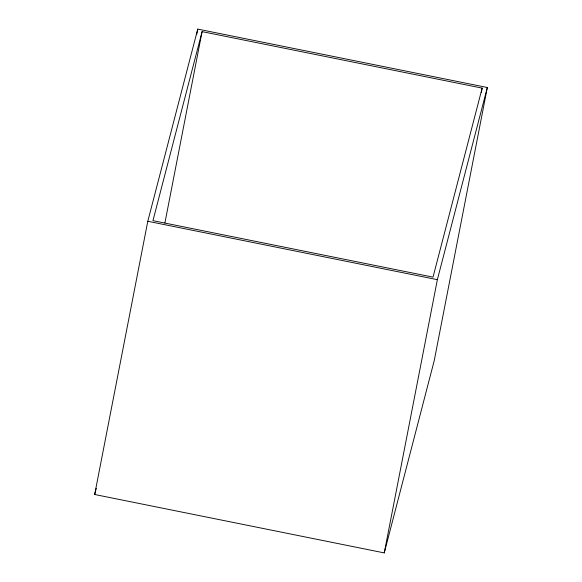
<?xml version="1.0" encoding="UTF-8"?>
<svg xmlns="http://www.w3.org/2000/svg" width="582" height="582" viewBox="0 0 582 582"><rect width="100%" height="100%" fill="white"/><g stroke="black" fill="none" stroke-linecap="round" stroke-linejoin="round"><path stroke-width="0.87" d="M94.677 494.496L147.792 221.276L197.749 29.1L487.323 87.504L434.208 360.724L384.251 552.9L94.677 494.496L96.277 488.356M196.716 34.44L197.749 29.1M164.895 222.979L202.092 31.632L482.158 88.122L481.292 92.567M384.251 552.9L437.358 279.68L487.323 87.504M202.092 31.632L152.95 220.658L433.015 277.141L482.158 88.122M147.792 221.276L437.358 279.68"/></g></svg>
